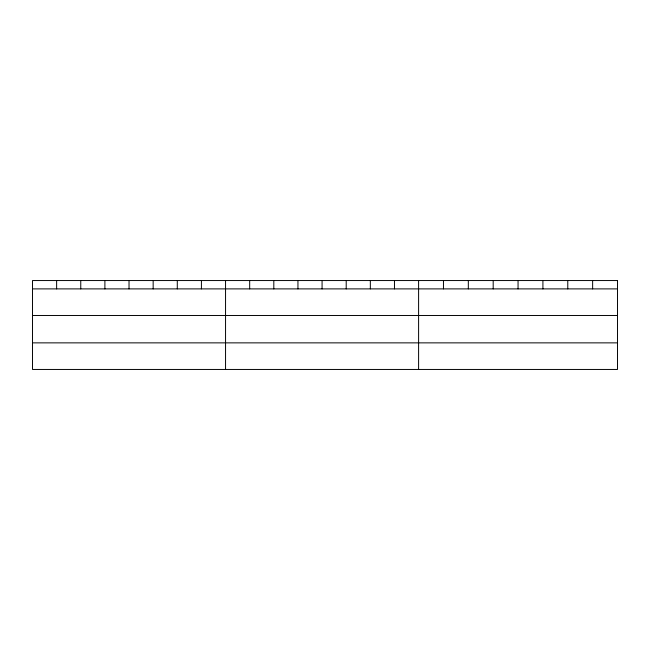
<?xml version="1.0" encoding="UTF-8"?>
<svg xmlns="http://www.w3.org/2000/svg" width="650" height="650" viewBox="0 0 650 650"><rect width="100%" height="100%" fill="white"/><g stroke="black" fill="none" stroke-linecap="round" stroke-linejoin="round"><path stroke-width="0.97" d="M32.5 288.892L617.5 288.892M32.5 315.477L617.5 315.477M32.5 342.867L617.5 342.867M592.637 280.548L592.637 288.892M567.775 280.548L567.775 288.892M542.913 280.548L542.913 288.892M518.05 280.548L518.05 288.892M493.188 280.548L493.188 288.892M468.325 280.548L468.325 288.892M443.462 280.548L443.462 288.892M418.6 280.548L418.6 369.452M394.469 280.548L394.469 288.892M370.338 280.548L370.338 288.892M346.206 280.548L346.206 288.892M322.075 280.548L322.075 288.892M297.944 280.548L297.944 288.892M273.812 280.548L273.812 288.892M249.681 280.548L249.681 288.892M225.55 280.548L225.55 369.452M201.419 280.548L201.419 288.892M177.287 280.548L177.287 288.892M153.156 280.548L153.156 288.892M129.025 280.548L129.025 288.892M104.894 280.548L104.894 288.892M80.763 280.548L80.763 288.892M56.631 280.548L56.631 288.892M617.5 280.548L32.5 280.548L32.5 369.452L617.5 369.452L617.5 280.548"/></g></svg>
